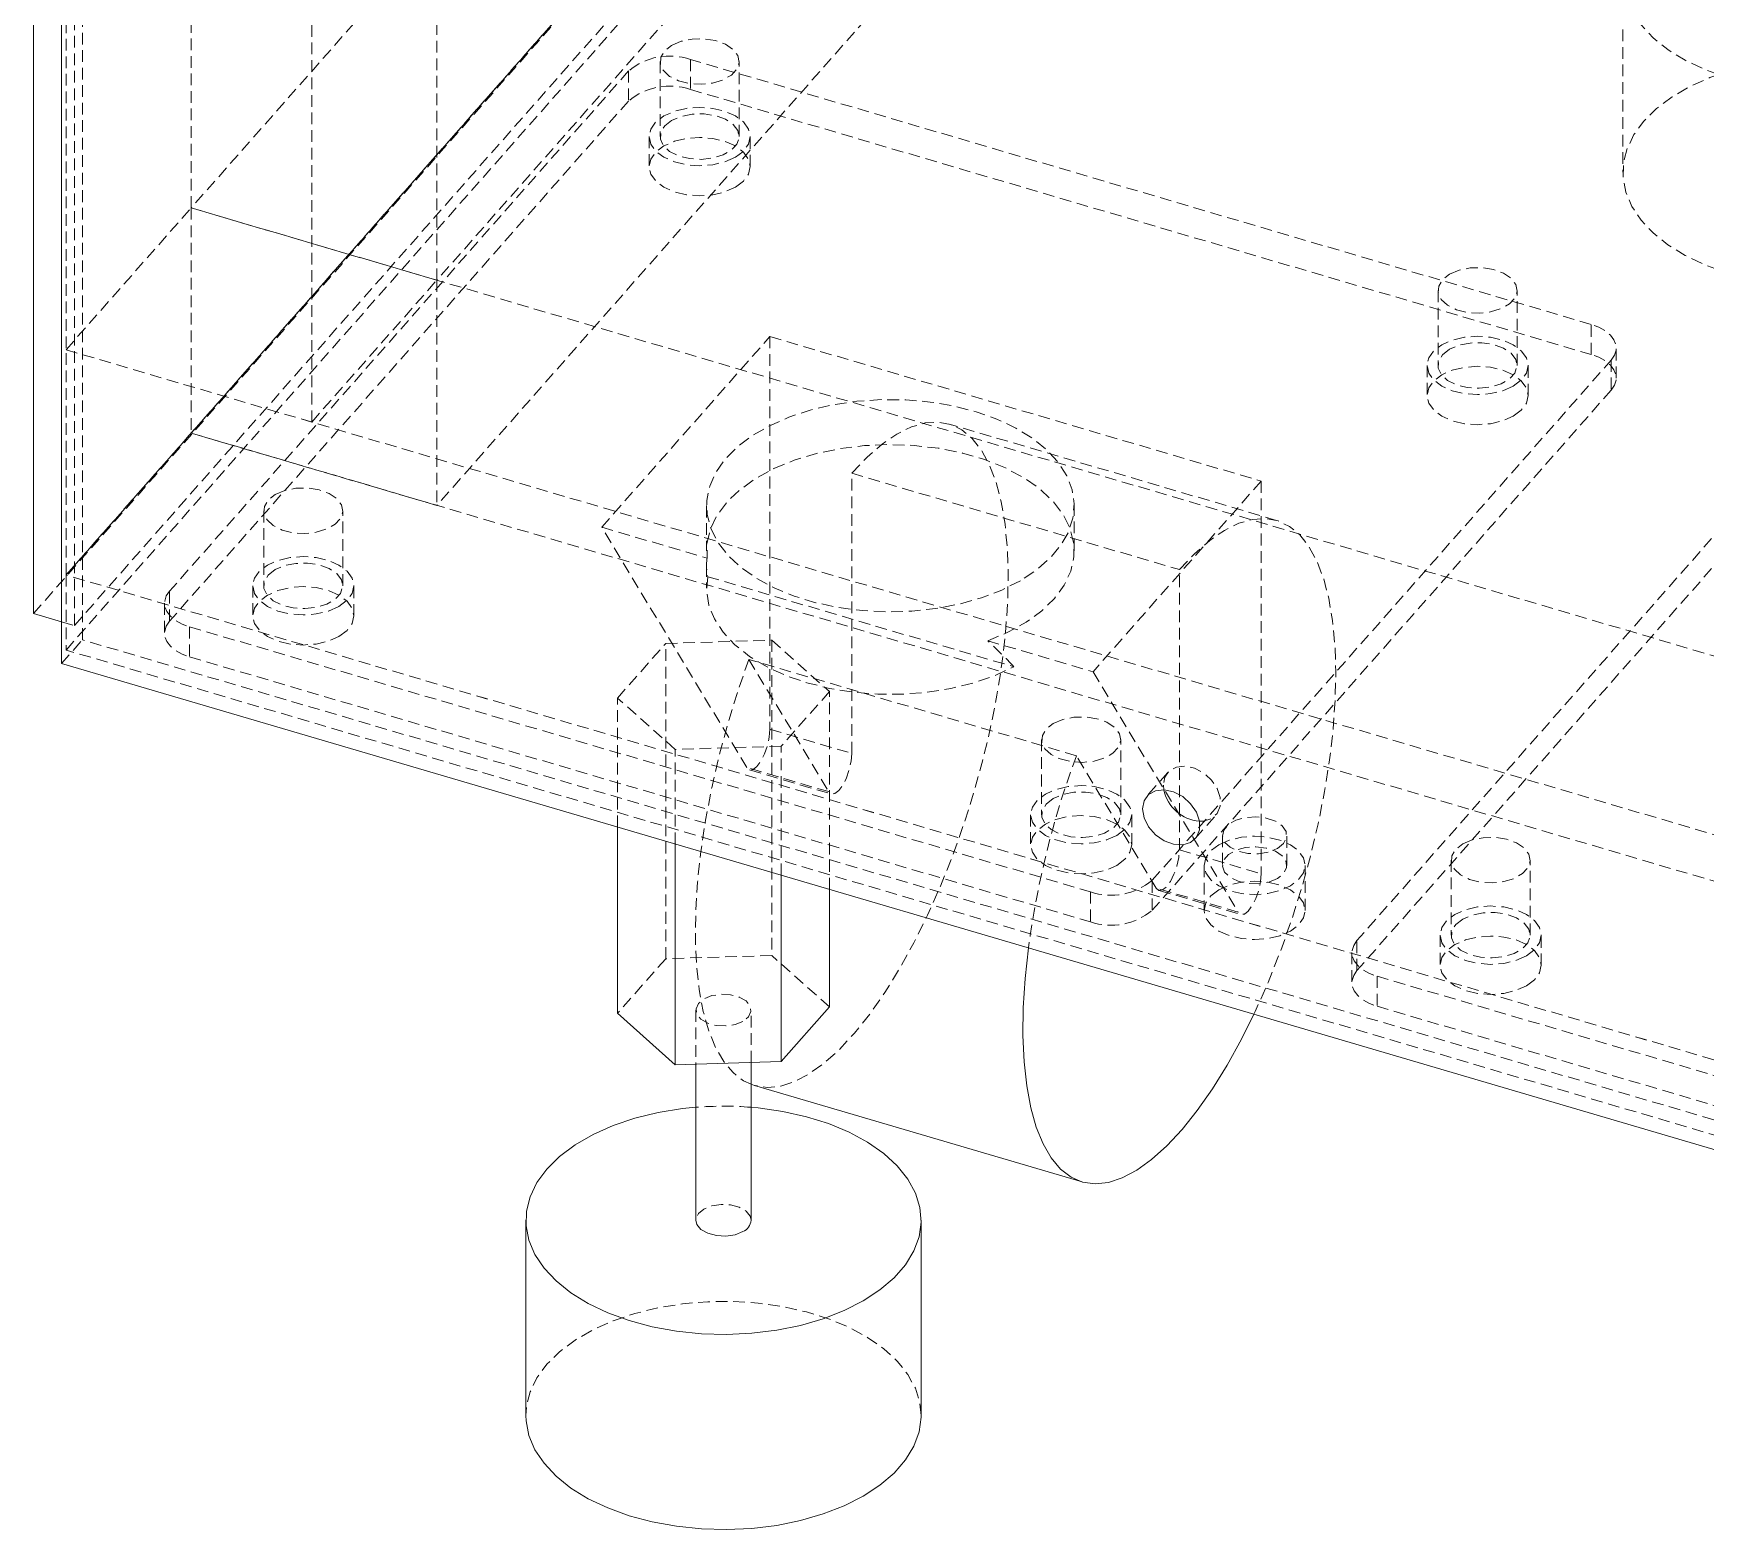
# Model space of a CAD drawing. Header units: millimetres. Extents: x 1529 to 6255, y 1713 to 5797.
# Drawn here: x 5570.9 to 5752.8, y 3797.8 to 3960.5 of the extents above; entities that cross this region are included whole.
import ezdxf

# ---------------------------------------------------------------- set-up
doc = ezdxf.new("R2010")
doc.units = ezdxf.units.MM
doc.linetypes.add('HIDDEN', pattern=[1.905, 1.27, -0.635])

msp = doc.modelspace()

# ---------------------------------------------------------------- linework, layer by layer
at = {"color": 7, "linetype": 'Continuous', "lineweight": 15}
for p, q in [((5570.902, 4465.745), (5570.902, 3897.433)), ((5573.961, 4460.31), (5573.961, 3891.998)), ((5570.902, 3897.433), (5573.961, 3896.533)), ((5573.961, 3891.998), (5815.424, 3820.973)), ((5634.454, 3853.947), (5634.454, 3874.205)), ((5640.742, 3848.356), (5640.742, 3872.355)), ((5652.274, 3848.705), (5652.274, 3868.963)), ((5657.516, 3854.645), (5657.516, 3867.421)), ((5634.454, 3853.947), (5640.742, 3848.356)), ((5652.274, 3848.705), (5657.516, 3854.645)), ((5640.742, 3848.356), (5652.274, 3848.705)), ((5642.985, 3848.424), (5642.985, 3831.433)), ((5648.985, 3831.433), (5648.985, 3848.606)), ((5649.362, 3846.094), (5648.985, 3846.221)), ((5649.362, 3846.094), (5685.002, 3835.611)), ((5624.485, 3831.433), (5624.485, 3810.203)), ((5667.485, 3810.203), (5667.485, 3831.433))]:
    msp.add_line(p, q, dxfattribs=at)
at = {"color": 7, "linetype": 'HIDDEN', "lineweight": 0}
for p, q in [((5575.357, 3896.123), (5575.357, 4464.435)), ((5576.231, 3894.57), (5576.231, 4462.882)), ((5588.069, 3941.554), (5588.069, 4447.809)), ((5614.799, 3933.691), (5614.799, 4439.946)), ((5574.449, 4432.378), (5574.449, 3926.123)), ((5601.18, 3918.26), (5601.18, 4424.515)), ((5757.362, 4108.865), (5574.449, 3901.626)), ((5570.902, 3897.433), (5751.999, 4102.614)), ((5575.357, 3896.123), (5756.454, 4101.304)), ((5574.449, 3893.461), (5757.362, 4100.7)), ((5724.266, 4095.864), (5588.069, 3941.554)), ((5750.997, 4088.001), (5614.799, 3933.691)), ((5588.069, 3917.057), (5724.266, 4071.367)), ((5750.997, 4063.505), (5614.799, 3909.195)), ((5743.839, 3966.66), (5743.839, 3945.43)), ((5639.086, 3957.478), (5639.086, 3949.313)), ((5740.389, 3928.879), (5642.378, 3957.708)), ((5642.378, 3957.708), (5642.378, 3954.442)), ((5647.686, 3949.313), (5647.686, 3957.478)), ((5635.653, 3956.446), (5585.714, 3899.866)), ((5635.653, 3956.446), (5635.653, 3953.18)), ((5642.378, 3954.442), (5740.389, 3925.613)), ((5635.653, 3953.18), (5585.714, 3896.6)), ((5637.886, 3949.313), (5637.886, 3946.047)), ((5648.886, 3946.047), (5648.886, 3949.313)), ((5574.449, 3926.123), (5588.069, 3941.554)), ((5588.069, 3941.554), (5588.069, 3917.057)), ((5588.069, 3941.554), (5614.799, 3933.691)), ((5833.096, 3869.481), (5588.069, 3941.554)), ((5601.18, 3918.26), (5614.799, 3933.691)), ((5614.799, 3933.691), (5614.799, 3909.195)), ((5723.732, 3932.58), (5723.732, 3924.415)), ((5732.332, 3924.415), (5732.332, 3932.58)), ((5740.389, 3925.613), (5740.389, 3928.879)), ((5632.733, 3906.825), (5651.034, 3927.559)), ((5651.034, 3927.559), (5704.494, 3911.834)), ((5651.034, 3927.559), (5651.034, 3884.843)), ((5743.119, 3923.041), (5743.119, 3926.307)), ((5574.449, 3926.123), (5601.18, 3918.26)), ((5574.449, 3926.123), (5817.694, 3854.574)), ((5574.449, 3901.626), (5574.449, 3926.123)), ((5692.635, 3868.416), (5742.574, 3924.996)), ((5722.532, 3924.415), (5722.532, 3921.149)), ((5733.532, 3921.149), (5733.532, 3924.415)), ((5742.574, 3924.996), (5742.574, 3921.73)), ((5742.574, 3921.73), (5692.635, 3865.15)), ((5706.166, 3907.563), (5670.526, 3918.046)), ((5764.849, 3918.444), (5714.91, 3861.864)), ((5574.449, 3901.626), (5588.069, 3917.057)), ((5614.799, 3909.195), (5588.069, 3917.057)), ((5833.096, 3844.984), (5588.069, 3917.057)), ((5764.849, 3915.178), (5714.91, 3858.598)), ((5659.944, 3912.69), (5695.584, 3902.207)), ((5659.944, 3882.222), (5659.944, 3912.69)), ((5704.494, 3911.834), (5686.193, 3891.1)), ((5704.494, 3911.834), (5704.494, 3869.118)), ((5595.957, 3908.613), (5595.957, 3900.448)), ((5604.557, 3900.448), (5604.557, 3908.613)), ((5644.144, 3909.165), (5644.144, 3904.266)), ((5684.144, 3904.266), (5684.144, 3909.165)), ((5632.733, 3906.825), (5644.194, 3903.454)), ((5648.527, 3880.675), (5632.733, 3906.825)), ((5644.144, 3902.707), (5644.144, 3900.183)), ((5574.449, 3901.626), (5574.449, 3893.461)), ((5817.694, 3830.077), (5574.449, 3901.626)), ((5817.694, 3830.078), (5574.449, 3901.626)), ((5644.263, 3901.44), (5677.592, 3891.637)), ((5695.584, 3871.739), (5695.584, 3902.207)), ((5585.714, 3896.6), (5585.714, 3899.866)), ((5594.757, 3900.448), (5594.757, 3897.182)), ((5605.757, 3897.182), (5605.757, 3900.448)), ((5585.169, 3898.556), (5585.169, 3895.29)), ((5573.961, 3896.533), (5575.357, 3896.123)), ((5587.9, 3895.984), (5685.91, 3867.155)), ((5587.9, 3895.984), (5587.9, 3892.718)), ((5573.961, 3891.998), (5576.231, 3894.57)), ((5817.694, 3823.545), (5576.231, 3894.57)), ((5634.454, 3888.242), (5639.696, 3894.181)), ((5639.696, 3894.181), (5651.227, 3894.53)), ((5639.696, 3859.886), (5639.696, 3894.181)), ((5651.227, 3894.53), (5657.516, 3888.939)), ((5651.227, 3894.53), (5651.227, 3860.235)), ((5674.733, 3894.471), (5686.193, 3891.1)), ((5816.55, 3822.249), (5574.449, 3893.461)), ((5587.9, 3892.718), (5685.91, 3863.889)), ((5684.386, 3881.962), (5648.745, 3892.445)), ((5648.745, 3892.445), (5657.437, 3878.055)), ((5686.193, 3891.1), (5701.988, 3864.95)), ((5634.454, 3874.205), (5634.454, 3888.242)), ((5640.742, 3882.651), (5634.454, 3888.242)), ((5657.516, 3888.939), (5652.274, 3883)), ((5657.516, 3867.421), (5657.516, 3888.939)), ((5651.034, 3884.843), (5659.944, 3882.222)), ((5652.274, 3883), (5640.742, 3882.651)), ((5640.742, 3872.355), (5640.742, 3882.651)), ((5652.274, 3868.963), (5652.274, 3883)), ((5680.603, 3883.715), (5680.603, 3875.55)), ((5689.203, 3875.55), (5689.203, 3883.715)), ((5693.078, 3867.571), (5684.386, 3881.962)), ((5657.437, 3878.055), (5648.527, 3880.675)), ((5648.825, 3880.422), (5657.735, 3877.801)), ((5694.339, 3880.154), (5692.069, 3877.582)), ((5693.844, 3878.755), (5693.888, 3878.264)), ((5679.403, 3875.55), (5679.403, 3872.284)), ((5690.403, 3872.284), (5690.403, 3875.55)), ((5697.317, 3872.95), (5699.587, 3875.522)), ((5695.584, 3871.739), (5704.494, 3869.118)), ((5700.273, 3873.305), (5700.273, 3870.039)), ((5707.273, 3870.039), (5707.273, 3873.305)), ((5698.273, 3870.039), (5698.273, 3865.14)), ((5709.273, 3865.14), (5709.273, 3870.039)), ((5725.153, 3870.611), (5725.153, 3862.446)), ((5733.753, 3862.446), (5733.753, 3870.611)), ((5692.635, 3865.15), (5692.635, 3868.416)), ((5685.91, 3867.155), (5685.91, 3863.889)), ((5701.988, 3864.95), (5693.078, 3867.571)), ((5693.376, 3867.318), (5702.286, 3864.697)), ((5714.91, 3858.598), (5714.91, 3861.864)), ((5723.953, 3862.446), (5723.953, 3859.18)), ((5734.953, 3859.18), (5734.953, 3862.446)), ((5639.696, 3859.886), (5634.454, 3853.947)), ((5651.227, 3860.235), (5639.696, 3859.886)), ((5657.516, 3854.645), (5651.227, 3860.235)), ((5714.365, 3860.554), (5714.365, 3857.287)), ((5717.095, 3857.982), (5815.106, 3829.153)), ((5717.095, 3857.982), (5717.095, 3854.716)), ((5642.985, 3854.296), (5642.985, 3848.424)), ((5648.985, 3848.606), (5648.985, 3854.296)), ((5717.095, 3854.716), (5815.106, 3825.886))]:
    msp.add_line(p, q, dxfattribs=at)
at = {"color": 7, "linetype": 'HIDDEN', "lineweight": 0, "flags": 128}
for points in [[(5780.542, 3957.883), (5782.361, 3959.078), (5783.901, 3960.397), (5785.136, 3961.818), (5786.046, 3963.319), (5786.615, 3964.875), (5786.836, 3966.461), (5786.704, 3968.049), (5786.22, 3969.615), (5785.394, 3971.132), (5784.239, 3972.576), (5782.773, 3973.923), (5781.021, 3975.15), (5779.012, 3976.238), (5776.777, 3977.169), (5774.356, 3977.927), (5771.786, 3978.5), (5769.11, 3978.879), (5766.372, 3979.057), (5763.618, 3979.032), (5760.891, 3978.803), (5758.238, 3978.375), (5755.701, 3977.754), (5753.322, 3976.952), (5751.141, 3975.98), (5749.193, 3974.856), (5747.51, 3973.597), (5746.12, 3972.223), (5745.045, 3970.759), (5744.304, 3969.227), (5743.908, 3967.653), (5743.864, 3966.063), (5744.172, 3964.483), (5744.828, 3962.938), (5745.821, 3961.454), (5747.134, 3960.056), (5748.746, 3958.767), (5750.631, 3957.607), (5752.757, 3956.595), (5755.09, 3955.749), (5757.591, 3955.082), (5760.219, 3954.605), (5762.932, 3954.326), (5765.683, 3954.25), (5768.43, 3954.377), (5771.125, 3954.706), (5773.725, 3955.231), (5776.188, 3955.944), (5778.473, 3956.833), (5780.542, 3957.883)], [(5640.345, 3959.233), (5641.377, 3959.673), (5642.587, 3959.917), (5643.868, 3959.945), (5645.106, 3959.753), (5646.191, 3959.36), (5647.027, 3958.799), (5647.54, 3958.121), (5647.683, 3957.385), (5647.445, 3956.658), (5646.846, 3956.004), (5645.94, 3955.481), (5644.806, 3955.135), (5643.547, 3954.997), (5642.273, 3955.08), (5641.098, 3955.376), (5640.127, 3955.859), (5639.445, 3956.485), (5639.113, 3957.2), (5639.161, 3957.94), (5639.584, 3958.638), (5640.345, 3959.233)], [(5780.542, 3936.653), (5782.361, 3937.848), (5783.901, 3939.166), (5785.136, 3940.588), (5786.046, 3942.089), (5786.615, 3943.645), (5786.836, 3945.231), (5786.704, 3946.819), (5786.22, 3948.385), (5785.394, 3949.902), (5784.239, 3951.346), (5782.773, 3952.693), (5781.021, 3953.92), (5779.012, 3955.008), (5776.777, 3955.939), (5774.356, 3956.697), (5771.786, 3957.27), (5769.11, 3957.649), (5766.372, 3957.827), (5763.618, 3957.801), (5760.891, 3957.573), (5758.238, 3957.145), (5755.701, 3956.524), (5753.322, 3955.722), (5751.141, 3954.75), (5749.193, 3953.626), (5747.51, 3952.367), (5746.12, 3950.993), (5745.045, 3949.529), (5744.304, 3947.997), (5743.908, 3946.423), (5743.864, 3944.833), (5744.172, 3943.253), (5744.828, 3941.708), (5745.821, 3940.224), (5747.134, 3938.826), (5748.746, 3937.537), (5750.631, 3936.376), (5752.757, 3935.365), (5755.09, 3934.519), (5757.591, 3933.852), (5760.219, 3933.375), (5762.932, 3933.096), (5765.683, 3933.02), (5768.43, 3933.147), (5771.125, 3933.476), (5773.725, 3934.001), (5776.188, 3934.714), (5778.473, 3935.603), (5780.542, 3936.653)], [(5647.275, 3947.068), (5646.136, 3946.563), (5644.81, 3946.246), (5643.386, 3946.138), (5641.963, 3946.246), (5640.636, 3946.563), (5639.497, 3947.068), (5638.623, 3947.725), (5638.073, 3948.491), (5637.886, 3949.313), (5638.073, 3950.134), (5638.623, 3950.9), (5639.497, 3951.558), (5640.636, 3952.062), (5641.963, 3952.38), (5643.386, 3952.488), (5644.81, 3952.38), (5646.136, 3952.062), (5647.275, 3951.558), (5648.149, 3950.9), (5648.699, 3950.134), (5648.886, 3949.313), (5648.699, 3948.491), (5648.149, 3947.725), (5647.275, 3947.068)], [(5640.345, 3951.068), (5639.584, 3950.473), (5639.161, 3949.774), (5639.113, 3949.035), (5639.445, 3948.32), (5640.127, 3947.693), (5641.098, 3947.211), (5642.273, 3946.915), (5643.547, 3946.832), (5644.806, 3946.97), (5645.94, 3947.315), (5646.846, 3947.839), (5647.445, 3948.493), (5647.683, 3949.22), (5647.54, 3949.955), (5647.027, 3950.633), (5646.191, 3951.194), (5645.106, 3951.588), (5643.868, 3951.779), (5642.587, 3951.752), (5641.377, 3951.507), (5640.345, 3951.068)], [(5647.275, 3943.801), (5648.149, 3944.459), (5648.699, 3945.225), (5648.886, 3946.047), (5648.699, 3946.868), (5648.149, 3947.634), (5647.275, 3948.292), (5646.136, 3948.796), (5644.81, 3949.113), (5643.386, 3949.222), (5641.963, 3949.113), (5640.636, 3948.796), (5639.497, 3948.292), (5638.623, 3947.634), (5638.073, 3946.868), (5637.886, 3946.047), (5638.073, 3945.225), (5638.623, 3944.459), (5639.497, 3943.801), (5640.636, 3943.297), (5641.963, 3942.98), (5643.386, 3942.871), (5644.81, 3942.98), (5646.136, 3943.297), (5647.275, 3943.801)], [(5724.991, 3934.335), (5726.022, 3934.775), (5727.232, 3935.019), (5728.513, 3935.047), (5729.751, 3934.855), (5730.837, 3934.462), (5731.673, 3933.901), (5732.185, 3933.223), (5732.329, 3932.487), (5732.09, 3931.76), (5731.491, 3931.106), (5730.585, 3930.583), (5729.452, 3930.237), (5728.192, 3930.1), (5726.919, 3930.182), (5725.744, 3930.478), (5724.772, 3930.961), (5724.09, 3931.588), (5723.759, 3932.302), (5723.807, 3933.042), (5724.23, 3933.74), (5724.991, 3934.335)], [(5742.574, 3924.996), (5742.931, 3925.523), (5743.104, 3926.08), (5743.085, 3926.646), (5742.874, 3927.199), (5742.482, 3927.717), (5741.921, 3928.181), (5741.215, 3928.574), (5740.389, 3928.879)], [(5731.921, 3922.17), (5730.782, 3921.665), (5729.455, 3921.348), (5728.032, 3921.24), (5726.608, 3921.348), (5725.282, 3921.665), (5724.143, 3922.17), (5723.269, 3922.827), (5722.719, 3923.593), (5722.532, 3924.415), (5722.719, 3925.237), (5723.269, 3926.002), (5724.143, 3926.66), (5725.282, 3927.164), (5726.608, 3927.482), (5728.032, 3927.59), (5729.455, 3927.482), (5730.782, 3927.164), (5731.921, 3926.66), (5732.795, 3926.002), (5733.344, 3925.237), (5733.532, 3924.415), (5733.344, 3923.593), (5732.795, 3922.827), (5731.921, 3922.17)], [(5724.991, 3926.17), (5724.23, 3925.575), (5723.807, 3924.876), (5723.759, 3924.137), (5724.09, 3923.422), (5724.772, 3922.796), (5725.744, 3922.313), (5726.919, 3922.017), (5728.192, 3921.934), (5729.452, 3922.072), (5730.585, 3922.417), (5731.491, 3922.941), (5732.09, 3923.595), (5732.329, 3924.322), (5732.185, 3925.057), (5731.673, 3925.735), (5730.837, 3926.296), (5729.751, 3926.69), (5728.513, 3926.882), (5727.232, 3926.854), (5726.022, 3926.609), (5724.991, 3926.17)], [(5742.574, 3921.73), (5742.931, 3922.257), (5743.104, 3922.814), (5743.085, 3923.38), (5742.874, 3923.933), (5742.482, 3924.451), (5741.921, 3924.915), (5741.215, 3925.307), (5740.389, 3925.613)], [(5731.921, 3918.903), (5732.795, 3919.561), (5733.344, 3920.327), (5733.532, 3921.149), (5733.344, 3921.97), (5732.795, 3922.736), (5731.921, 3923.394), (5730.782, 3923.898), (5729.455, 3924.215), (5728.032, 3924.324), (5726.608, 3924.215), (5725.282, 3923.898), (5724.143, 3923.394), (5723.269, 3922.736), (5722.719, 3921.97), (5722.532, 3921.149), (5722.719, 3920.327), (5723.269, 3919.561), (5724.143, 3918.903), (5725.282, 3918.399), (5726.608, 3918.082), (5728.032, 3917.974), (5729.455, 3918.082), (5730.782, 3918.399), (5731.921, 3918.903)], [(5678.286, 3901.001), (5676.275, 3899.986), (5674.048, 3899.134), (5671.643, 3898.462), (5669.105, 3897.98), (5666.478, 3897.698), (5663.81, 3897.621), (5661.148, 3897.75), (5658.539, 3898.082), (5656.03, 3898.612), (5653.666, 3899.331), (5651.489, 3900.225), (5649.538, 3901.278), (5647.847, 3902.473), (5646.447, 3903.786), (5645.363, 3905.196), (5644.614, 3906.677), (5644.214, 3908.202), (5644.169, 3909.744), (5644.481, 3911.275), (5645.144, 3912.77), (5646.146, 3914.199), (5647.469, 3915.539), (5649.089, 3916.766), (5650.978, 3917.856), (5653.102, 3918.792), (5655.424, 3919.555), (5657.9, 3920.134), (5660.489, 3920.516), (5663.142, 3920.696), (5665.813, 3920.671), (5668.455, 3920.44), (5671.02, 3920.007), (5673.462, 3919.381), (5675.737, 3918.573), (5677.806, 3917.597), (5679.631, 3916.471), (5681.18, 3915.214), (5682.424, 3913.849), (5683.343, 3912.401), (5683.919, 3910.895), (5684.142, 3909.358), (5684.008, 3907.818), (5683.519, 3906.301), (5682.685, 3904.836), (5681.52, 3903.448), (5680.045, 3902.162), (5678.286, 3901.001)], [(5659.944, 3912.69), (5661.603, 3914.425), (5663.247, 3915.851), (5664.86, 3916.956), (5666.425, 3917.728), (5667.929, 3918.16), (5669.357, 3918.249), (5670.695, 3917.993), (5671.93, 3917.395), (5673.052, 3916.461), (5674.048, 3915.199), (5674.911, 3913.621), (5675.63, 3911.743), (5676.201, 3909.582), (5676.616, 3907.159), (5676.873, 3904.497), (5676.968, 3901.622), (5676.901, 3898.56), (5676.673, 3895.341), (5676.285, 3891.996), (5675.742, 3888.556), (5675.048, 3885.055), (5674.21, 3881.525), (5673.237, 3878), (5672.137, 3874.514), (5670.92, 3871.1), (5669.599, 3867.79), (5668.186, 3864.617), (5666.695, 3861.609), (5665.139, 3858.797), (5663.534, 3856.206), (5661.895, 3853.862), (5660.237, 3851.786), (5658.576, 3849.999), (5656.928, 3848.518), (5655.309, 3847.355), (5653.735, 3846.524), (5652.219, 3846.031), (5650.777, 3845.882), (5649.422, 3846.077), (5649.362, 3846.094)], [(5674.733, 3894.471), (5676.94, 3895.392), (5678.91, 3896.478), (5680.605, 3897.708), (5681.996, 3899.06), (5683.056, 3900.509), (5683.765, 3902.027), (5684.11, 3903.586), (5684.084, 3905.159), (5683.689, 3906.714), (5682.932, 3908.225), (5681.826, 3909.662), (5680.392, 3910.998), (5678.657, 3912.21), (5676.653, 3913.275), (5674.416, 3914.172), (5671.99, 3914.886), (5669.417, 3915.403), (5666.747, 3915.713), (5664.029, 3915.811), (5661.313, 3915.695), (5658.649, 3915.367), (5656.087, 3914.833), (5653.675, 3914.103), (5651.457, 3913.191), (5649.474, 3912.113), (5647.763, 3910.89), (5646.356, 3909.544), (5645.279, 3908.099), (5644.552, 3906.584), (5644.188, 3905.026), (5644.194, 3903.454)], [(5597.216, 3910.368), (5598.248, 3910.808), (5599.458, 3911.052), (5600.738, 3911.08), (5601.976, 3910.888), (5603.062, 3910.495), (5603.898, 3909.934), (5604.41, 3909.256), (5604.554, 3908.52), (5604.316, 3907.793), (5603.717, 3907.139), (5602.81, 3906.616), (5601.677, 3906.27), (5600.418, 3906.133), (5599.144, 3906.215), (5597.969, 3906.511), (5596.998, 3906.994), (5596.316, 3907.621), (5595.984, 3908.335), (5596.032, 3909.075), (5596.455, 3909.773), (5597.216, 3910.368)], [(5695.584, 3902.207), (5697.244, 3903.942), (5698.888, 3905.368), (5700.5, 3906.472), (5702.065, 3907.245), (5703.569, 3907.677), (5704.997, 3907.766), (5706.335, 3907.51), (5707.571, 3906.912), (5708.692, 3905.977), (5709.689, 3904.715), (5710.551, 3903.138), (5711.271, 3901.26), (5711.841, 3899.099), (5712.256, 3896.676), (5712.513, 3894.014), (5712.608, 3891.138), (5712.541, 3888.077), (5712.313, 3884.858), (5711.925, 3881.513), (5711.382, 3878.073), (5710.688, 3874.571), (5709.851, 3871.041), (5708.877, 3867.516), (5707.777, 3864.03), (5706.56, 3860.616), (5705.24, 3857.307), (5703.827, 3854.133), (5703.688, 3853.84)], [(5604.146, 3898.203), (5603.007, 3897.698), (5601.68, 3897.381), (5600.257, 3897.273), (5598.833, 3897.381), (5597.507, 3897.698), (5596.368, 3898.203), (5595.494, 3898.86), (5594.944, 3899.626), (5594.757, 3900.448), (5594.944, 3901.27), (5595.494, 3902.035), (5596.368, 3902.693), (5597.507, 3903.198), (5598.833, 3903.515), (5600.257, 3903.623), (5601.68, 3903.515), (5603.007, 3903.198), (5604.146, 3902.693), (5605.02, 3902.035), (5605.57, 3901.27), (5605.757, 3900.448), (5605.57, 3899.626), (5605.02, 3898.86), (5604.146, 3898.203)], [(5597.216, 3902.203), (5596.455, 3901.608), (5596.032, 3900.909), (5595.984, 3900.17), (5596.316, 3899.455), (5596.998, 3898.829), (5597.969, 3898.346), (5599.144, 3898.05), (5600.418, 3897.967), (5601.677, 3898.105), (5602.81, 3898.451), (5603.717, 3898.974), (5604.316, 3899.628), (5604.554, 3900.355), (5604.41, 3901.09), (5603.898, 3901.768), (5603.062, 3902.329), (5601.976, 3902.723), (5600.738, 3902.915), (5599.458, 3902.887), (5598.248, 3902.642), (5597.216, 3902.203)], [(5644.263, 3901.44), (5644.151, 3899.892), (5644.398, 3898.349), (5645.001, 3896.84), (5645.949, 3895.39), (5647.225, 3894.027), (5648.805, 3892.775), (5650.661, 3891.656), (5652.76, 3890.69), (5655.065, 3889.896), (5657.532, 3889.287), (5660.119, 3888.874), (5662.778, 3888.664), (5665.462, 3888.663), (5668.122, 3888.868), (5670.711, 3889.277), (5673.181, 3889.883), (5675.488, 3890.674), (5677.592, 3891.637)], [(5585.714, 3899.866), (5585.357, 3899.339), (5585.185, 3898.782), (5585.204, 3898.216), (5585.414, 3897.664), (5585.807, 3897.145), (5586.367, 3896.681), (5587.074, 3896.289), (5587.9, 3895.984)], [(5604.146, 3894.937), (5605.02, 3895.594), (5605.57, 3896.36), (5605.757, 3897.182), (5605.57, 3898.003), (5605.02, 3898.769), (5604.146, 3899.427), (5603.007, 3899.931), (5601.68, 3900.249), (5600.257, 3900.357), (5598.833, 3900.249), (5597.507, 3899.931), (5596.368, 3899.427), (5595.494, 3898.769), (5594.944, 3898.003), (5594.757, 3897.182), (5594.944, 3896.36), (5595.494, 3895.594), (5596.368, 3894.937), (5597.507, 3894.432), (5598.833, 3894.115), (5600.257, 3894.007), (5601.68, 3894.115), (5603.007, 3894.432), (5604.146, 3894.937)], [(5585.714, 3896.6), (5585.357, 3896.073), (5585.185, 3895.516), (5585.204, 3894.95), (5585.414, 3894.398), (5585.807, 3893.879), (5586.367, 3893.415), (5587.074, 3893.023), (5587.9, 3892.718)], [(5648.985, 3846.221), (5648.167, 3846.615), (5647.025, 3847.491), (5646.006, 3848.696), (5645.119, 3850.219), (5644.374, 3852.045), (5643.777, 3854.158), (5643.334, 3856.536), (5643.049, 3859.158), (5642.925, 3861.997), (5642.963, 3865.028), (5643.163, 3868.222), (5643.523, 3871.547), (5644.039, 3874.972), (5644.707, 3878.466), (5645.52, 3881.993), (5646.47, 3885.521), (5647.549, 3889.016), (5648.745, 3892.445)], [(5651.034, 3884.843), (5650.964, 3883.991), (5650.763, 3883.068), (5650.449, 3882.169), (5650.057, 3881.386), (5649.625, 3880.798), (5649.197, 3880.466), (5648.819, 3880.424), (5648.527, 3880.675)], [(5681.862, 3885.471), (5682.893, 3885.91), (5684.103, 3886.154), (5685.384, 3886.182), (5686.622, 3885.991), (5687.707, 3885.597), (5688.543, 3885.036), (5689.056, 3884.358), (5689.2, 3883.622), (5688.961, 3882.895), (5688.362, 3882.241), (5687.456, 3881.718), (5686.323, 3881.372), (5685.063, 3881.235), (5683.79, 3881.318), (5682.615, 3881.613), (5681.643, 3882.096), (5680.961, 3882.723), (5680.63, 3883.437), (5680.678, 3884.177), (5681.101, 3884.875), (5681.862, 3885.471)], [(5659.944, 3882.222), (5659.874, 3881.37), (5659.673, 3880.448), (5659.359, 3879.549), (5658.967, 3878.765), (5658.535, 3878.177), (5658.108, 3877.845), (5657.729, 3877.803), (5657.437, 3878.055)], [(5697.767, 3874.84), (5698.215, 3874.852), (5699.075, 3875.114), (5699.705, 3875.671), (5700.039, 3876.463), (5700.039, 3877.403), (5699.705, 3878.391), (5699.075, 3879.319), (5698.215, 3880.087), (5697.22, 3880.61), (5696.197, 3880.833), (5695.257, 3880.732), (5694.502, 3880.317), (5694.013, 3879.633), (5693.844, 3878.755), (5693.844, 3878.755)], [(5688.792, 3873.305), (5687.653, 3872.8), (5686.326, 3872.483), (5684.903, 3872.375), (5683.479, 3872.483), (5682.153, 3872.8), (5681.013, 3873.305), (5680.139, 3873.962), (5679.59, 3874.728), (5679.403, 3875.55), (5679.59, 3876.372), (5680.139, 3877.137), (5681.014, 3877.795), (5682.153, 3878.3), (5683.479, 3878.617), (5684.903, 3878.725), (5686.326, 3878.617), (5687.653, 3878.3), (5688.792, 3877.795), (5689.666, 3877.137), (5690.215, 3876.372), (5690.403, 3875.55), (5690.215, 3874.728), (5689.666, 3873.962), (5688.792, 3873.305)], [(5681.862, 3877.305), (5681.101, 3876.71), (5680.678, 3876.011), (5680.63, 3875.272), (5680.961, 3874.557), (5681.643, 3873.931), (5682.615, 3873.448), (5683.79, 3873.152), (5685.063, 3873.069), (5686.323, 3873.207), (5687.456, 3873.553), (5688.362, 3874.076), (5688.961, 3874.73), (5689.2, 3875.457), (5689.056, 3876.192), (5688.543, 3876.871), (5687.707, 3877.431), (5686.622, 3877.825), (5685.384, 3878.017), (5684.103, 3877.989), (5682.893, 3877.745), (5681.862, 3877.305)], [(5688.792, 3870.039), (5689.666, 3870.696), (5690.215, 3871.462), (5690.403, 3872.284), (5690.215, 3873.105), (5689.666, 3873.871), (5688.792, 3874.529), (5687.653, 3875.033), (5686.326, 3875.351), (5684.903, 3875.459), (5683.479, 3875.351), (5682.153, 3875.033), (5681.014, 3874.529), (5680.139, 3873.871), (5679.59, 3873.106), (5679.403, 3872.284), (5679.59, 3871.462), (5680.139, 3870.696), (5681.013, 3870.039), (5682.153, 3869.534), (5683.479, 3869.217), (5684.903, 3869.109), (5686.326, 3869.217), (5687.653, 3869.534), (5688.792, 3870.039)], [(5706.248, 3871.877), (5706.917, 3872.418), (5707.246, 3873.055), (5707.198, 3873.72), (5706.779, 3874.34), (5706.035, 3874.847), (5705.045, 3875.188), (5703.917, 3875.324), (5702.774, 3875.242), (5701.739, 3874.95), (5700.924, 3874.479), (5700.418, 3873.882), (5700.276, 3873.222), (5700.512, 3872.571), (5701.102, 3872), (5701.981, 3871.57), (5703.054, 3871.328), (5704.206, 3871.3), (5705.31, 3871.49), (5706.248, 3871.877)], [(5693.078, 3867.571), (5693.369, 3867.32), (5693.748, 3867.362), (5694.175, 3867.694), (5694.607, 3868.282), (5695, 3869.065), (5695.313, 3869.964), (5695.515, 3870.887), (5695.584, 3871.739)], [(5699.884, 3872.284), (5701.023, 3872.789), (5702.349, 3873.106), (5703.773, 3873.214), (5705.196, 3873.106), (5706.523, 3872.789), (5707.662, 3872.284), (5708.536, 3871.627), (5709.085, 3870.861), (5709.273, 3870.039), (5709.085, 3869.217), (5708.536, 3868.452), (5707.662, 3867.794), (5706.523, 3867.29), (5705.196, 3866.972), (5703.773, 3866.864), (5702.349, 3866.972), (5701.023, 3867.29), (5699.884, 3867.794), (5699.01, 3868.452), (5698.46, 3869.217), (5698.273, 3870.039), (5698.46, 3870.861), (5699.01, 3871.627), (5699.884, 3872.284)], [(5706.248, 3868.61), (5705.31, 3868.224), (5704.206, 3868.034), (5703.054, 3868.062), (5701.981, 3868.303), (5701.102, 3868.733), (5700.512, 3869.305), (5700.276, 3869.956), (5700.418, 3870.616), (5700.924, 3871.213), (5701.739, 3871.684), (5702.774, 3871.976), (5703.917, 3872.058), (5705.045, 3871.921), (5706.035, 3871.581), (5706.779, 3871.073), (5707.198, 3870.454), (5707.246, 3869.789), (5706.917, 3869.152), (5706.248, 3868.61)], [(5726.412, 3872.366), (5727.444, 3872.806), (5728.653, 3873.05), (5729.934, 3873.078), (5731.172, 3872.886), (5732.258, 3872.493), (5733.094, 3871.932), (5733.606, 3871.254), (5733.75, 3870.518), (5733.512, 3869.791), (5732.913, 3869.137), (5732.006, 3868.614), (5730.873, 3868.268), (5729.614, 3868.131), (5728.34, 3868.213), (5727.165, 3868.509), (5726.194, 3868.992), (5725.512, 3869.618), (5725.18, 3870.333), (5725.228, 3871.073), (5725.651, 3871.771), (5726.412, 3872.366)], [(5699.884, 3867.385), (5699.01, 3866.728), (5698.46, 3865.962), (5698.273, 3865.14), (5698.46, 3864.318), (5699.01, 3863.552), (5699.884, 3862.895), (5701.023, 3862.39), (5702.349, 3862.073), (5703.773, 3861.965), (5705.196, 3862.073), (5706.523, 3862.39), (5707.662, 3862.895), (5708.536, 3863.552), (5709.085, 3864.318), (5709.273, 3865.14), (5709.085, 3865.962), (5708.536, 3866.728), (5707.662, 3867.385), (5706.523, 3867.89), (5705.196, 3868.207), (5703.773, 3868.315), (5702.349, 3868.207), (5701.023, 3867.89), (5699.884, 3867.385)], [(5704.494, 3869.118), (5704.425, 3868.266), (5704.223, 3867.343), (5703.91, 3866.444), (5703.517, 3865.661), (5703.085, 3865.073), (5702.658, 3864.741), (5702.279, 3864.699), (5701.988, 3864.95)], [(5733.342, 3860.201), (5732.203, 3859.696), (5730.876, 3859.379), (5729.453, 3859.271), (5728.029, 3859.379), (5726.703, 3859.696), (5725.564, 3860.201), (5724.69, 3860.858), (5724.14, 3861.624), (5723.953, 3862.446), (5724.14, 3863.268), (5724.69, 3864.033), (5725.564, 3864.691), (5726.703, 3865.195), (5728.029, 3865.513), (5729.453, 3865.621), (5730.876, 3865.513), (5732.203, 3865.195), (5733.342, 3864.691), (5734.216, 3864.033), (5734.766, 3863.268), (5734.953, 3862.446), (5734.766, 3861.624), (5734.216, 3860.858), (5733.342, 3860.201)], [(5726.412, 3864.201), (5725.651, 3863.606), (5725.228, 3862.907), (5725.18, 3862.168), (5725.512, 3861.453), (5726.194, 3860.827), (5727.165, 3860.344), (5728.34, 3860.048), (5729.614, 3859.965), (5730.873, 3860.103), (5732.006, 3860.448), (5732.913, 3860.972), (5733.512, 3861.626), (5733.75, 3862.353), (5733.606, 3863.088), (5733.094, 3863.766), (5732.258, 3864.327), (5731.172, 3864.721), (5729.934, 3864.912), (5728.653, 3864.885), (5727.444, 3864.64), (5726.412, 3864.201)], [(5714.91, 3861.864), (5714.553, 3861.337), (5714.381, 3860.78), (5714.4, 3860.214), (5714.61, 3859.662), (5715.003, 3859.143), (5715.563, 3858.679), (5716.27, 3858.287), (5717.095, 3857.982)], [(5733.342, 3856.934), (5734.216, 3857.592), (5734.766, 3858.358), (5734.953, 3859.18), (5734.766, 3860.001), (5734.216, 3860.767), (5733.342, 3861.425), (5732.203, 3861.929), (5730.876, 3862.246), (5729.453, 3862.355), (5728.029, 3862.246), (5726.703, 3861.929), (5725.564, 3861.425), (5724.69, 3860.767), (5724.14, 3860.001), (5723.953, 3859.18), (5724.14, 3858.358), (5724.69, 3857.592), (5725.564, 3856.934), (5726.703, 3856.43), (5728.029, 3856.113), (5729.453, 3856.005), (5730.876, 3856.113), (5732.203, 3856.43), (5733.342, 3856.934)], [(5714.91, 3858.598), (5714.553, 3858.071), (5714.381, 3857.514), (5714.4, 3856.948), (5714.61, 3856.395), (5715.003, 3855.877), (5715.563, 3855.413), (5716.27, 3855.021), (5717.095, 3854.716)], [(5648.106, 3853.071), (5647.253, 3852.726), (5646.246, 3852.57), (5645.208, 3852.623), (5644.264, 3852.877), (5643.527, 3853.302), (5643.087, 3853.847), (5642.996, 3854.447), (5643.266, 3855.028), (5643.863, 3855.52), (5644.717, 3855.865), (5645.723, 3856.021), (5646.761, 3855.969), (5647.705, 3855.714), (5648.442, 3855.289), (5648.882, 3854.744), (5648.973, 3854.145), (5648.704, 3853.564), (5648.106, 3853.071)], [(5648.985, 3831.433), (5648.882, 3831.881), (5648.442, 3832.426), (5647.705, 3832.851), (5646.761, 3833.105), (5645.723, 3833.158), (5644.717, 3833.002), (5643.863, 3832.657), (5643.266, 3832.164), (5642.996, 3831.584), (5642.985, 3831.433)], [(5667.485, 3810.203), (5667.35, 3811.592), (5666.866, 3813.158), (5666.04, 3814.675), (5664.885, 3816.119), (5663.419, 3817.466), (5661.667, 3818.693), (5659.657, 3819.781), (5657.423, 3820.712), (5655.002, 3821.47), (5652.432, 3822.043), (5649.756, 3822.422), (5647.018, 3822.6), (5644.263, 3822.574), (5641.537, 3822.346), (5638.884, 3821.918), (5636.347, 3821.297), (5633.968, 3820.495), (5631.787, 3819.523), (5629.839, 3818.399), (5628.156, 3817.139), (5626.766, 3815.766), (5625.691, 3814.302), (5624.95, 3812.77), (5624.554, 3811.196), (5624.485, 3810.203)]]:
    msp.add_lwpolyline(points, dxfattribs=at)
at = {"color": 7, "linetype": 'Continuous', "lineweight": 15, "flags": 128}
for points in [[(5691.574, 3876.183), (5691.743, 3877.062), (5692.232, 3877.745), (5692.987, 3878.16), (5693.927, 3878.262), (5694.95, 3878.038), (5695.946, 3877.515), (5696.805, 3876.747), (5697.435, 3875.82), (5697.769, 3874.832), (5697.769, 3873.891), (5697.435, 3873.099), (5696.805, 3872.542), (5695.946, 3872.28), (5694.95, 3872.342), (5693.927, 3872.721), (5692.987, 3873.375), (5692.232, 3874.235), (5691.743, 3875.206), (5691.574, 3876.183)], [(5703.688, 3853.84), (5702.335, 3851.126), (5700.78, 3848.314), (5699.174, 3845.723), (5697.535, 3843.379), (5695.877, 3841.303), (5694.216, 3839.516), (5692.569, 3838.034), (5690.95, 3836.872), (5689.375, 3836.041), (5687.859, 3835.548), (5686.417, 3835.398), (5685.062, 3835.594), (5683.808, 3836.132), (5682.665, 3837.007), (5681.646, 3838.213), (5680.759, 3839.736), (5680.014, 3841.562), (5679.417, 3843.674), (5678.974, 3846.053), (5678.689, 3848.674), (5678.565, 3851.514), (5678.603, 3854.545), (5678.803, 3857.738), (5679.162, 3861.054)], [(5642.985, 3843.723), (5641.537, 3843.576), (5638.884, 3843.148), (5636.347, 3842.527), (5633.968, 3841.725), (5631.787, 3840.753), (5629.839, 3839.629), (5628.156, 3838.369), (5626.766, 3836.996), (5625.691, 3835.532), (5624.95, 3834), (5624.554, 3832.426), (5624.51, 3830.836), (5624.818, 3829.256), (5625.474, 3827.711), (5626.467, 3826.227), (5627.78, 3824.829), (5629.392, 3823.539), (5631.277, 3822.379), (5633.403, 3821.368), (5635.736, 3820.522), (5638.237, 3819.855), (5640.865, 3819.378), (5643.577, 3819.099), (5646.329, 3819.022), (5649.075, 3819.15), (5651.771, 3819.479), (5654.371, 3820.004), (5656.834, 3820.717), (5659.119, 3821.606), (5661.187, 3822.656), (5661.187, 3822.656)], [(5661.187, 3822.656), (5663.007, 3823.851), (5664.547, 3825.169), (5665.782, 3826.591), (5666.691, 3828.092), (5667.261, 3829.648), (5667.482, 3831.234), (5667.35, 3832.822), (5666.866, 3834.388), (5666.04, 3835.905), (5664.885, 3837.349), (5663.419, 3838.696), (5661.667, 3839.923), (5659.657, 3841.011), (5657.423, 3841.942), (5655.002, 3842.7), (5652.432, 3843.273), (5649.756, 3843.652), (5648.985, 3843.723)], [(5642.985, 3831.433), (5643.087, 3830.984), (5643.527, 3830.439), (5644.264, 3830.014), (5645.208, 3829.76), (5646.246, 3829.707), (5647.253, 3829.863), (5648.106, 3830.208)], [(5624.485, 3810.203), (5624.51, 3809.606), (5624.818, 3808.025), (5625.474, 3806.481), (5626.467, 3804.997), (5627.78, 3803.599), (5629.392, 3802.309), (5631.277, 3801.149), (5633.403, 3800.138), (5635.736, 3799.292), (5638.237, 3798.625), (5640.865, 3798.148), (5643.577, 3797.869), (5646.329, 3797.792), (5649.075, 3797.92), (5651.771, 3798.249), (5654.371, 3798.774), (5656.834, 3799.487), (5659.119, 3800.376), (5661.187, 3801.426)], [(5661.187, 3801.426), (5663.007, 3802.62), (5664.547, 3803.939), (5665.782, 3805.361), (5666.691, 3806.862), (5667.261, 3808.418), (5667.482, 3810.004), (5667.485, 3810.203)]]:
    msp.add_lwpolyline(points, dxfattribs=at)
at = {"color": 7, "linetype": 'HIDDEN', "lineweight": 0}
for centre, radius, start, end in [((5640.14, 3951.085), 6.991, 71.32326, 129.92417), ((5640.14, 3947.819), 6.991, 71.32326, 129.92417), ((5775.48, 3848.097), 97.186, 159.6069, 172.33834), ((5688.149, 3873.777), 6.991, 251.32356, 309.92383), ((5688.149, 3870.511), 6.991, 251.32356, 309.92383), ((5645.985, 3806.752), 37.092, 85.36076, 94.63907)]:
    msp.add_arc(centre, radius, start, end, dxfattribs=at)
at = {"color": 7, "linetype": 'Continuous', "lineweight": 15}
for centre, radius, start, end in [((5698.111, 3879.139), 4.313, 191.70987, 265.42573), ((5647.56, 3831.527), 1.428, 292.48266, 356.1979)]:
    msp.add_arc(centre, radius, start, end, dxfattribs=at)
at = {"color": 7, "linetype": 'HIDDEN', "lineweight": 0}
for start_param, end_param in [(3.3473858, 3.5268623), (1.1096024, 1.289079)]:
    msp.add_ellipse((5664.144, 3891.212), major_axis=(19.242, -14.063), ratio=0.3878221, start_param=start_param, end_param=end_param, dxfattribs=at)

doc.saveas('drawing.dxf')
